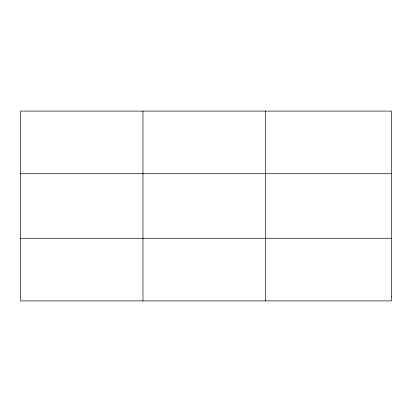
<?xml version="1.0" encoding="UTF-8"?>
<svg xmlns="http://www.w3.org/2000/svg" width="412" height="412" viewBox="0 0 412 412"><rect width="100%" height="100%" fill="white"/><g stroke="black" fill="none" stroke-linecap="round" stroke-linejoin="round"><path stroke-width="0.62" d="M142.964 111.091L142.964 300.909M265.328 111.091L265.328 300.909M20.6 173.73L391.4 173.73M20.6 238.27L391.4 238.27M391.4 296.434L391.4 300.909L20.6 300.909L20.6 111.091L391.4 111.091L391.4 296.434"/></g></svg>
